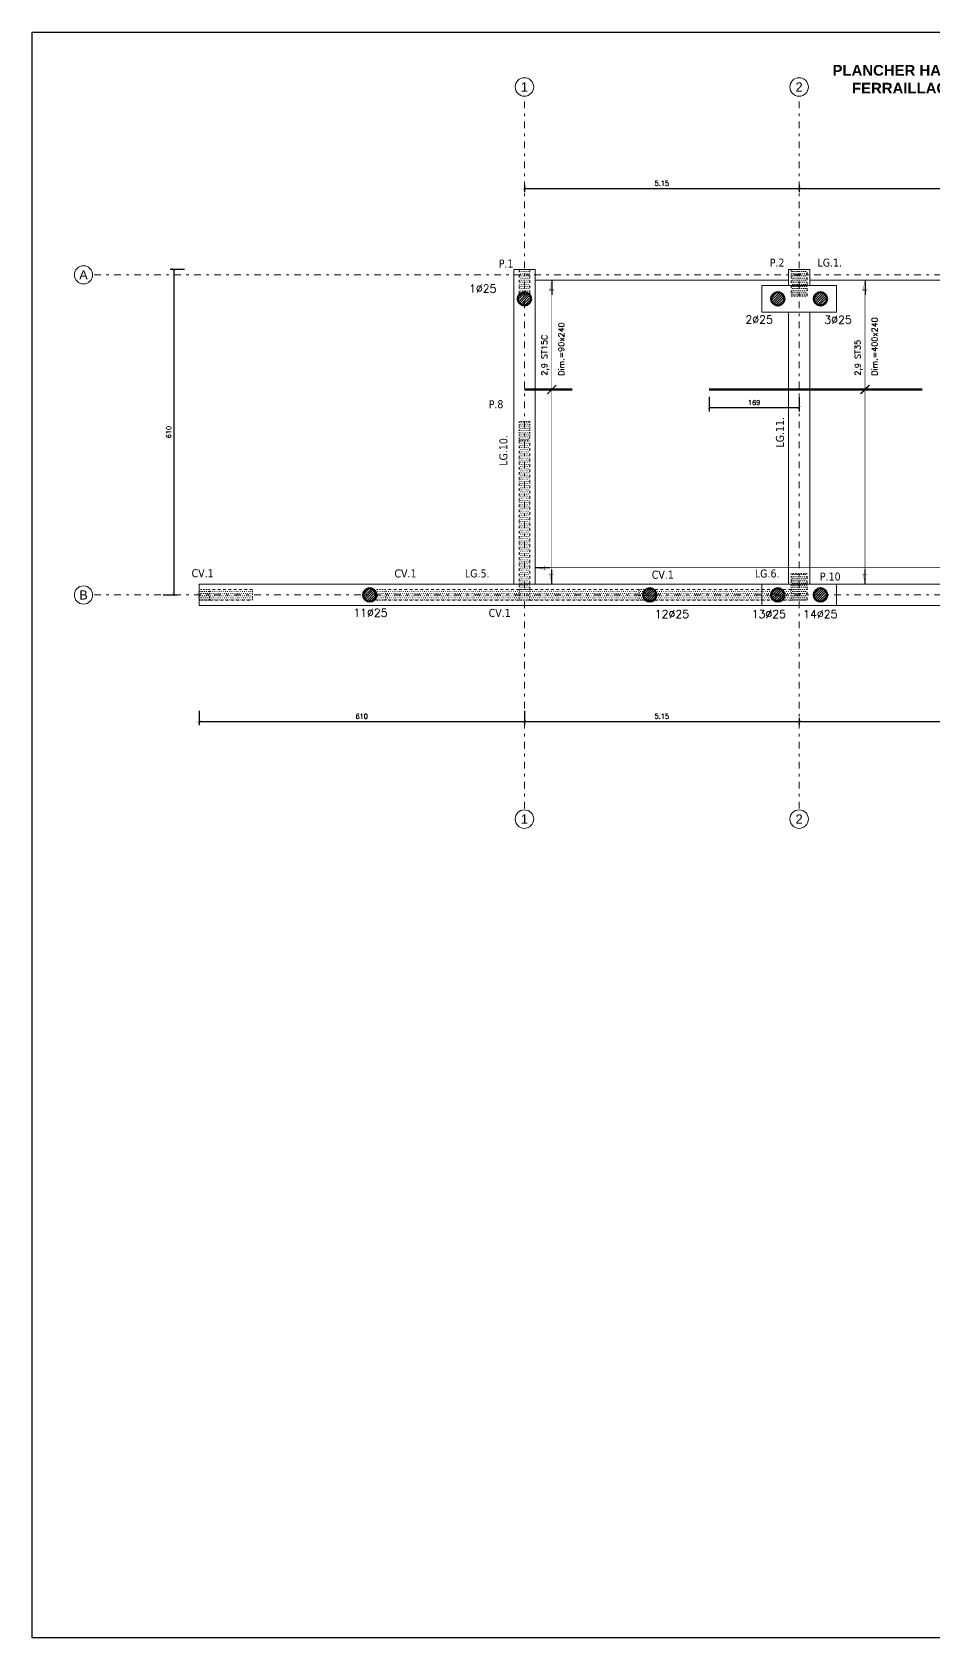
# Model space of a CAD drawing. Header units: millimetres. Extents: x -4262 to 1154, y -2933 to 76.
# Drawn here: x -4262 to -2571, y -2933 to 76 of the extents above; entities that cross this region are included whole.
import ezdxf
from ezdxf.enums import TextEntityAlignment as Align

# ---------------------------------------------------------------- set-up
doc = ezdxf.new("R2010")
doc.units = ezdxf.units.MM
doc.header["$LTSCALE"] = 50
for name, pattern in [('CACHE', [9.525, 6.35, -3.175]), ('GrDotted', [0.4, 0.1, -0.1, 0.1, -0.1]), ('GrFeatureAxis', [0.85, 0.25, -0.2, 0.1, -0.2, 0.1])]:
    doc.linetypes.add(name, pattern=pattern)
for name, color, linetype in [('farges. Bottom view 1 - Souterain', 7, 'Continuous'), ('Grid', 7, 'Continuous'), ('STR_COTATION', 1, 'Continuous'), ('STR_FER', 3, 'Continuous'), ('STR_TXT', 102, 'Continuous')]:
    doc.layers.add(name, color=color, linetype=linetype)
doc.styles.add('EPAIS', font='TAHOMA.TTF')
doc.styles.add('FIN', font='romans.shx')
doc.styles.add('GrDimensions', font='simplex.shx')
doc.styles.add('GrGrid', font='ARIAL.TTF', dxfattribs={"height": 17})
doc.styles.add('GrTitleDrawing', font='swissli.ttf', dxfattribs={"height": 20})
doc.styles.add('schéma', font='simplex.shx')
doc.dimstyles.new('GrDimensions', dxfattribs={"dimtxt": 9, "dimasz": 5, "dimexe": 7, "dimexo": 0, "dimgap": 5, "dimtad": 1, "dimlfac": 0.01, "dimzin": 0, "dimdsep": 46, "dimtxsty": 'GrDimensions', "dimblk": 'ARCHTICK', "dimcen": 9, "dimclrt": 7, "dimadec": 0, "dimazin": 0, "dimtfac": 1, "dimtmove": 0, "dimatfit": 3, "dimldrblk": 'OPEN30', "dimfxl": 0, "dimtolj": 1, "dimtzin": 0, "dimarcsym": 0})
doc.dimstyles.new('GrDimensionsNEW', dxfattribs={"dimtxt": 9, "dimasz": 5, "dimexe": 7, "dimexo": 0, "dimgap": 5, "dimtad": 1, "dimdec": 0, "dimzin": 0, "dimdsep": 46, "dimtxsty": 'GrDimensions', "dimblk": 'ARCHTICK', "dimcen": 9, "dimclrt": 7, "dimadec": 0, "dimazin": 0, "dimtfac": 1, "dimtdec": 0, "dimtix": 1, "dimtmove": 0, "dimatfit": 3, "dimldrblk": 'OPEN30', "dimfxl": 0, "dimtolj": 1, "dimtzin": 0, "dimarcsym": 0})
pattern_1 = [(45, (0, 20), (-2.245064, 2.245064), [])]
pattern_2 = [(0, (0, 20), (1.984375, 3.96875), [0, -3.96875])]

# ---------------------------------------------------------------- blocks, each defined once
blk = doc.blocks.new('_ArchTick')
at = {"color": 0, "linetype": 'ByBlock', "const_width": 0.15}
blk.add_lwpolyline([(-0.5, -0.5), (0.5, 0.5)], dxfattribs=at)
blk = doc.blocks.new('*D6')
at = {"layer": 'Defpoints', "color": 0, "linetype": 'Continuous'}
for p in [(-3338.9, -209.9), (-2823.9, -209.9), (-2823.9, -216.9)]:
    blk.add_point(p, dxfattribs=at)
at = {"layer": 'STR_COTATION', "color": 0, "linetype": 'Continuous', "lineweight": -2}
for p, q in [((-3338.9, -209.9), (-3338.9, -223.9)), ((-2823.9, -209.9), (-2823.9, -223.9)), ((-3338.9, -216.9), (-2823.9, -216.9))]:
    blk.add_line(p, q, dxfattribs=at)
at = {"layer": 'STR_COTATION', "color": 0, "linetype": 'Continuous', "lineweight": -2, "xscale": 5, "yscale": 5, "zscale": 5, "rotation": 180}
blk.add_blockref('_ArchTick', (-3338.9, -216.9), dxfattribs=at)
at = {"layer": 'STR_COTATION', "color": 0, "linetype": 'Continuous', "lineweight": -2, "xscale": 5, "yscale": 5, "zscale": 5}
blk.add_blockref('_ArchTick', (-2823.9, -216.9), dxfattribs=at)
at = {"layer": 'STR_COTATION', "color": 7, "linetype": 'Continuous', "lineweight": -3, "insert": (-3081.4, -207.4), "char_height": 9, "attachment_point": 5, "style": 'GrDimensions'}
blk.add_mtext('\\A1;5.15', dxfattribs=at)
blk = doc.blocks.new('_Open30')
at = {"color": 0, "linetype": 'ByBlock', "lineweight": -2}
for p, q in [((-1, 0.27), (0, 0)), ((0, 0), (-1, -0.27)), ((0, 0), (-1, 0))]:
    blk.add_line(p, q, dxfattribs=at)
blk = doc.blocks.new('*D7')
at = {"layer": 'Defpoints', "color": 0, "linetype": 'Continuous'}
for p in [(-2823.9, -209.9), (-2224.9, -209.9), (-2224.9, -216.9)]:
    blk.add_point(p, dxfattribs=at)
at = {"layer": 'STR_COTATION', "color": 0, "linetype": 'Continuous', "lineweight": -2}
for p, q in [((-2823.9, -209.9), (-2823.9, -223.9)), ((-2224.9, -209.9), (-2224.9, -223.9)), ((-2823.9, -216.9), (-2224.9, -216.9))]:
    blk.add_line(p, q, dxfattribs=at)
at = {"layer": 'STR_COTATION', "color": 0, "linetype": 'Continuous', "lineweight": -2, "xscale": 5, "yscale": 5, "zscale": 5, "rotation": 180}
blk.add_blockref('_ArchTick', (-2823.9, -216.9), dxfattribs=at)
at = {"layer": 'STR_COTATION', "color": 0, "linetype": 'Continuous', "lineweight": -2, "xscale": 5, "yscale": 5, "zscale": 5}
blk.add_blockref('_ArchTick', (-2224.9, -216.9), dxfattribs=at)
at = {"layer": 'STR_COTATION', "color": 7, "linetype": 'Continuous', "lineweight": -3, "insert": (-2524.4, -207.4), "char_height": 9, "attachment_point": 5, "style": 'GrDimensions'}
blk.add_mtext('\\A1;5.99', dxfattribs=at)
blk = doc.blocks.new('*D10')
at = {"layer": 'Defpoints', "color": 0, "linetype": 'Continuous'}
for p in [(-3338.9, -1208.8), (-2823.9, -1208.8), (-2823.9, -1215.8)]:
    blk.add_point(p, dxfattribs=at)
at = {"layer": 'STR_COTATION', "color": 0, "linetype": 'Continuous', "lineweight": -2}
for p, q in [((-3338.9, -1208.8), (-3338.9, -1222.8)), ((-3338.9, -1215.8), (-2823.9, -1215.8)), ((-2823.9, -1208.8), (-2823.9, -1222.8))]:
    blk.add_line(p, q, dxfattribs=at)
at = {"layer": 'STR_COTATION', "color": 0, "linetype": 'Continuous', "lineweight": -2, "xscale": 5, "yscale": 5, "zscale": 5, "rotation": 180}
blk.add_blockref('_ArchTick', (-3338.9, -1215.8), dxfattribs=at)
at = {"layer": 'STR_COTATION', "color": 0, "linetype": 'Continuous', "lineweight": -2, "xscale": 5, "yscale": 5, "zscale": 5}
blk.add_blockref('_ArchTick', (-2823.9, -1215.8), dxfattribs=at)
at = {"layer": 'STR_COTATION', "color": 7, "linetype": 'Continuous', "lineweight": -3, "insert": (-3081.4, -1206.3), "char_height": 9, "attachment_point": 5, "style": 'GrDimensions'}
blk.add_mtext('\\A1;5.15', dxfattribs=at)
blk = doc.blocks.new('*D11')
at = {"layer": 'Defpoints', "color": 0, "linetype": 'Continuous'}
for p in [(-2823.9, -1208.8), (-2224.9, -1208.8), (-2224.9, -1215.8)]:
    blk.add_point(p, dxfattribs=at)
at = {"layer": 'STR_COTATION', "color": 0, "linetype": 'Continuous', "lineweight": -2}
for p, q in [((-2823.9, -1208.8), (-2823.9, -1222.8)), ((-2823.9, -1215.8), (-2224.9, -1215.8)), ((-2224.9, -1208.8), (-2224.9, -1222.8))]:
    blk.add_line(p, q, dxfattribs=at)
at = {"layer": 'STR_COTATION', "color": 0, "linetype": 'Continuous', "lineweight": -2, "xscale": 5, "yscale": 5, "zscale": 5, "rotation": 180}
blk.add_blockref('_ArchTick', (-2823.9, -1215.8), dxfattribs=at)
at = {"layer": 'STR_COTATION', "color": 0, "linetype": 'Continuous', "lineweight": -2, "xscale": 5, "yscale": 5, "zscale": 5}
blk.add_blockref('_ArchTick', (-2224.9, -1215.8), dxfattribs=at)
at = {"layer": 'STR_COTATION', "color": 7, "linetype": 'Continuous', "lineweight": -3, "insert": (-2524.4, -1206.3), "char_height": 9, "attachment_point": 5, "style": 'GrDimensions'}
blk.add_mtext('\\A1;5.99', dxfattribs=at)
blk = doc.blocks.new('label')
at = {"layer": 'STR_TXT', "style": 'EPAIS'}
blk.add_attdef('NAME', text='', height=20, dxfattribs=at).set_placement((0, 0), align=Align.MIDDLE_CENTER)
at = {"layer": 'STR_TXT', "style": 'FIN', "width": 0.7}
blk.add_attdef('DIMS', text='', height=15, dxfattribs=at).set_placement((0, -40), align=Align.BOTTOM_CENTER)
blk = doc.blocks.new('*D15')
at = {"layer": 'Defpoints', "color": 0}
for p in [(-3358.9, -368.9), (-4148.5, -978.4), (-3996.3, -978.4)]:
    blk.add_point(p, dxfattribs=at)
at = {"layer": 'STR_COTATION', "color": 0, "lineweight": -2}
for p, q in [((-3976.3, -368.9), (-4003.3, -368.9)), ((-3996.3, -368.9), (-3996.3, -978.4)), ((-4016.3, -978.4), (-3989.3, -978.4))]:
    blk.add_line(p, q, dxfattribs=at)
at = {"layer": 'STR_COTATION', "color": 0, "lineweight": -2, "xscale": 5, "yscale": 5, "zscale": 5}
for p, rotation in [((-3996.3, -368.9), 90), ((-3996.3, -978.4), 270)]:
    blk.add_blockref('_ArchTick', p, dxfattribs=dict(at, rotation=rotation))
at = {"layer": 'STR_COTATION', "color": 7, "insert": (-4005.8, -673.7), "char_height": 9, "attachment_point": 5, "rotation": 90, "style": 'GrDimensions'}
blk.add_mtext('\\A1;610', dxfattribs=at)
blk = doc.blocks.new('*D16')
at = {"layer": 'Defpoints', "color": 0}
for p in [(-3948.9, -998.9), (-3338.9, -998.9), (-3338.9, -1215.8)]:
    blk.add_point(p, dxfattribs=at)
at = {"layer": 'STR_COTATION', "color": 0, "lineweight": -2}
for p, q in [((-3948.9, -1195.8), (-3948.9, -1222.8)), ((-3338.9, -1195.8), (-3338.9, -1222.8)), ((-3948.9, -1215.8), (-3338.9, -1215.8))]:
    blk.add_line(p, q, dxfattribs=at)
at = {"layer": 'STR_COTATION', "color": 0, "lineweight": -2, "xscale": 5, "yscale": 5, "zscale": 5, "rotation": 180}
blk.add_blockref('_ArchTick', (-3948.9, -1215.8), dxfattribs=at)
at = {"layer": 'STR_COTATION', "color": 0, "lineweight": -2, "xscale": 5, "yscale": 5, "zscale": 5}
blk.add_blockref('_ArchTick', (-3338.9, -1215.8), dxfattribs=at)
at = {"layer": 'STR_COTATION', "color": 7, "insert": (-3643.9, -1206.3), "char_height": 9, "attachment_point": 5, "style": 'GrDimensions'}
blk.add_mtext('\\A1;610', dxfattribs=at)
blk = doc.blocks.new('repere')
at = {"color": 0}
blk.add_lwpolyline([(0, 0), (-6.94, 0)], dxfattribs=at)
blk.add_lwpolyline([(0, 0, 0, 0.2, 0), (-5.14, -0.93, 0, 0, 0)], format="xyseb", dxfattribs=at)
at = {"color": 0, "const_width": 0.2}
blk.add_lwpolyline([(-4.62, -1.23), (-4.62, 1.09)], dxfattribs=at)
blk = doc.blocks.new('*U23')
at = {"color": 5, "linetype": 'Continuous', "const_width": 0.007}
blk.add_lwpolyline([(0.512, 0), (0.512, -5.7)], dxfattribs=at)
at = {"color": 5, "linetype": 'CACHE', "lineweight": -2, "ltscale": 0.03, "const_width": 0.04}
blk.add_lwpolyline([(0, -2.049), (0.9, -2.049)], dxfattribs=at)
at = {"color": 30, "ltscale": 0.01, "const_width": 0.024, "flags": 128}
blk.add_lwpolyline([(0.597, -1.965), (0.428, -2.134)], dxfattribs=at)
at = {"color": 5, "lineweight": 0, "ltscale": 0.5, "xscale": -0.04000000000000004, "yscale": 0.04000000000000004, "zscale": 0.04, "rotation": 270.000000000035}
blk.add_blockref('repere', (0.512, 0), dxfattribs=at)
at = {"color": 5, "linetype": 'Continuous', "xscale": 0.04000000000000004, "yscale": 0.04000000000000004, "zscale": 0.04, "rotation": 270.000000000035}
blk.add_blockref('repere', (0.512, -5.7), dxfattribs=at)
at = {"color": 30, "lineweight": 35, "style": 'schéma'}
for tag, p in [('ST25', (0.462, -1.79)), ('DIM', (0.78, -1.79))]:
    blk.add_attdef(tag, text='', height=0.11, rotation=90, dxfattribs=at).set_placement(p, align=Align.BOTTOM_LEFT)
blk = doc.blocks.new('*U24')
at = {"color": 5, "linetype": 'Continuous', "const_width": 0.007}
blk.add_lwpolyline([(2.924, 0), (2.924, -5.7)], dxfattribs=at)
at = {"color": 5, "linetype": 'CACHE', "lineweight": -2, "ltscale": 0.03, "const_width": 0.04}
blk.add_lwpolyline([(0, -2.049), (3.996, -2.049)], dxfattribs=at)
at = {"color": 30, "ltscale": 0.01, "const_width": 0.024, "flags": 128}
blk.add_lwpolyline([(3.009, -1.965), (2.839, -2.134)], dxfattribs=at)
at = {"color": 5, "lineweight": 0, "ltscale": 0.5, "xscale": -0.04000000000000004, "yscale": 0.04000000000000004, "zscale": 0.04, "rotation": 270.000000000035}
blk.add_blockref('repere', (2.924, 0), dxfattribs=at)
at = {"color": 5, "linetype": 'Continuous', "xscale": 0.04000000000000004, "yscale": 0.04000000000000004, "zscale": 0.04, "rotation": 270.000000000035}
blk.add_blockref('repere', (2.924, -5.7), dxfattribs=at)
at = {"color": 30, "lineweight": 35, "style": 'schéma'}
for tag, p in [('ST25', (2.874, -1.79)), ('DIM', (3.192, -1.79))]:
    blk.add_attdef(tag, text='', height=0.11, rotation=90, dxfattribs=at).set_placement(p, align=Align.BOTTOM_LEFT)
blk = doc.blocks.new('*D25')
at = {"layer": 'Defpoints', "color": 0}
for p in [(-2992.8, -593.8), (-2823.9, -593.8), (-2823.9, -627.8)]:
    blk.add_point(p, dxfattribs=at)
at = {"layer": 'STR_COTATION', "color": 0, "lineweight": -2}
for p, q in [((-2992.8, -607.8), (-2992.8, -634.8)), ((-2992.8, -627.8), (-2823.9, -627.8)), ((-2823.9, -607.8), (-2823.9, -634.8))]:
    blk.add_line(p, q, dxfattribs=at)
at = {"layer": 'STR_COTATION', "color": 0, "lineweight": -2, "xscale": 5, "yscale": 5, "zscale": 5, "rotation": 180}
blk.add_blockref('_ArchTick', (-2992.8, -627.8), dxfattribs=at)
at = {"layer": 'STR_COTATION', "color": 0, "lineweight": -2, "xscale": 5, "yscale": 5, "zscale": 5}
blk.add_blockref('_ArchTick', (-2823.9, -627.8), dxfattribs=at)
at = {"layer": 'STR_COTATION', "color": 7, "insert": (-2908.3, -618.3), "char_height": 9, "attachment_point": 5, "style": 'GrDimensions'}
blk.add_mtext('\\A1;169', dxfattribs=at)
blk = doc.blocks.new('*U36')
at = {"color": 5, "linetype": 'CACHE', "lineweight": -2, "ltscale": 0.03, "const_width": 0.04}
blk.add_lwpolyline([(-10.995, 0), (-10.995, 0.9)], dxfattribs=at)
at = {"color": 30, "ltscale": 0.01, "const_width": 0.024, "flags": 128}
blk.add_lwpolyline([(-10.91, 0.597), (-11.08, 0.428)], dxfattribs=at)
at = {"color": 5, "linetype": 'Continuous', "const_width": 0.007}
blk.add_lwpolyline([(0, 0.512), (-19.4, 0.512)], dxfattribs=at)
at = {"color": 5, "linetype": 'Continuous', "xscale": -0.04000000000000004, "yscale": 0.04000000000000004, "zscale": 0.04, "rotation": 359.9999999999815}
blk.add_blockref('repere', (-19.4, 0.512), dxfattribs=at)
at = {"color": 5, "lineweight": 0, "ltscale": 0.5, "xscale": 0.04000000000000004, "yscale": 0.04000000000000004, "zscale": 0.04, "rotation": 359.9999999999815}
blk.add_blockref('repere', (0, 0.512), dxfattribs=at)
at = {"color": 30, "lineweight": 35, "style": 'schéma'}
for tag, p in [('ST25', (-10.736, 0.562)), ('DIM', (-10.736, 0.245))]:
    blk.add_attdef(tag, text='', height=0.11, rotation=360, dxfattribs=at).set_placement(p, align=Align.BOTTOM_LEFT)

msp = doc.modelspace()

# ---------------------------------------------------------------- hatches: boundary and pattern name
at = {"layer": 'farges. Bottom view 1 - Souterain', "linetype": 'Continuous', "lineweight": 20}
h = msp.add_hatch(dxfattribs=at)
h.set_pattern_fill('DOTS', color=9, scale=2.5, style=0)
h.set_pattern_definition(pattern_2)
h.paths.add_polyline_path([(-3348.905, -369.013), (-3348.905, -418.861), (-3328.902, -418.861), (-3328.902, -369.013)])
h = msp.add_hatch(dxfattribs=at)
h.set_pattern_fill('DOTS', color=9, scale=2.5, style=0)
h.set_pattern_definition(pattern_2)
h.paths.add_polyline_path([(-2838.905, -368.861), (-2838.905, -418.861), (-2808.905, -418.861), (-2808.905, -368.861)])
at = {"layer": 'farges. Bottom view 1 - Souterain', "linetype": 'Continuous', "lineweight": -3}
h = msp.add_hatch(dxfattribs=at)
h.set_pattern_fill('ANSI31', color=1, style=0)
h.set_pattern_definition(pattern_1)
h.paths.add_polyline_path([(-3351.012, -426.97), (-3351.405, -423.861), (-3351.012, -420.752), (-3349.858, -417.839), (-3348.017, -415.304), (-3345.602, -413.307), (-3342.767, -411.973), (-3339.689, -411.386), (-3336.562, -411.582), (-3333.582, -412.551), (-3330.937, -414.229), (-3328.792, -416.514), (-3327.282, -419.259), (-3326.503, -422.294), (-3326.503, -425.428), (-3327.282, -428.462), (-3328.792, -431.208), (-3330.937, -433.492), (-3333.582, -435.171), (-3336.562, -436.14), (-3339.689, -436.336), (-3342.767, -435.749), (-3345.602, -434.415), (-3348.017, -432.418), (-3349.858, -429.883)])
h = msp.add_hatch(dxfattribs=at)
h.set_pattern_fill('ANSI31', color=1, style=0)
h.set_pattern_definition(pattern_1)
h.paths.add_polyline_path([(-2876.012, -426.97), (-2876.405, -423.861), (-2876.012, -420.752), (-2874.858, -417.839), (-2873.017, -415.304), (-2870.602, -413.307), (-2867.767, -411.973), (-2864.689, -411.386), (-2861.562, -411.582), (-2858.582, -412.551), (-2855.937, -414.229), (-2853.792, -416.514), (-2852.282, -419.259), (-2851.503, -422.294), (-2851.503, -425.428), (-2852.282, -428.462), (-2853.792, -431.208), (-2855.937, -433.492), (-2858.582, -435.171), (-2861.562, -436.14), (-2864.689, -436.336), (-2867.767, -435.749), (-2870.602, -434.415), (-2873.017, -432.418), (-2874.858, -429.883)])
h = msp.add_hatch(dxfattribs=at)
h.set_pattern_fill('ANSI31', color=1, style=0)
h.set_pattern_definition(pattern_1)
h.paths.add_polyline_path([(-2796.012, -426.97), (-2796.405, -423.861), (-2796.012, -420.752), (-2794.858, -417.839), (-2793.017, -415.304), (-2790.602, -413.307), (-2787.767, -411.973), (-2784.689, -411.386), (-2781.562, -411.582), (-2778.582, -412.551), (-2775.937, -414.229), (-2773.792, -416.514), (-2772.282, -419.259), (-2771.503, -422.294), (-2771.503, -425.428), (-2772.282, -428.462), (-2773.792, -431.208), (-2775.937, -433.492), (-2778.582, -435.171), (-2781.562, -436.14), (-2784.689, -436.336), (-2787.767, -435.749), (-2790.602, -434.415), (-2793.017, -432.418), (-2794.858, -429.883)])
at = {"layer": 'farges. Bottom view 1 - Souterain', "linetype": 'Continuous', "lineweight": 20}
h = msp.add_hatch(dxfattribs=at)
h.set_pattern_fill('DOTS', color=9, scale=2.5, style=0)
h.paths.add_polyline_path([(-3348.905, -653.861), (-3348.905, -688.861), (-3328.905, -688.861), (-3328.905, -653.861)])
h = msp.add_hatch(dxfattribs=at)
h.set_pattern_fill('DOTS', color=9, scale=2.5, style=0)
h.paths.add_polyline_path([(-3328.905, -688.861), (-3348.905, -688.861), (-3348.905, -968.861), (-3328.905, -968.861)])
h = msp.add_hatch(dxfattribs=at)
h.set_pattern_fill('DOTS', color=9, scale=2.5, style=0)
h.paths.add_polyline_path([(-2838.905, -938.861), (-2838.905, -988.861), (-2808.905, -988.861), (-2808.905, -938.861)])
h = msp.add_hatch(dxfattribs=at)
h.set_pattern_fill('DOTS', color=9, scale=2.5, style=0)
h.paths.add_polyline_path([(-3948.905, -968.861), (-3948.905, -988.861), (-3928.905, -988.861), (-3928.905, -968.861)])
h = msp.add_hatch(dxfattribs=at)
h.set_pattern_fill('DOTS', color=9, scale=2.5, style=0)
h.paths.add_polyline_path([(-3928.905, -968.861), (-3928.905, -988.861), (-3848.905, -988.861), (-3848.905, -968.861)])
at = {"layer": 'farges. Bottom view 1 - Souterain', "linetype": 'Continuous', "lineweight": -3}
h = msp.add_hatch(dxfattribs=at)
h.set_pattern_fill('ANSI31', color=1, style=0)
h.paths.add_polyline_path([(-3641.012, -981.97), (-3641.405, -978.861), (-3641.012, -975.752), (-3639.858, -972.839), (-3638.017, -970.304), (-3635.602, -968.307), (-3632.767, -966.973), (-3629.689, -966.386), (-3626.562, -966.582), (-3623.582, -967.551), (-3620.937, -969.229), (-3618.792, -971.514), (-3617.282, -974.259), (-3616.503, -977.294), (-3616.503, -980.428), (-3617.282, -983.462), (-3618.792, -986.208), (-3620.937, -988.492), (-3623.582, -990.171), (-3626.562, -991.14), (-3629.689, -991.336), (-3632.767, -990.749), (-3635.602, -989.415), (-3638.017, -987.418), (-3639.858, -984.883)])
at = {"layer": 'farges. Bottom view 1 - Souterain', "linetype": 'Continuous', "lineweight": 20}
h = msp.add_hatch(dxfattribs=at)
h.set_pattern_fill('DOTS', color=9, scale=2.5, style=0)
h.paths.add_polyline_path([(-3618.905, -968.861), (-3618.905, -988.861), (-3598.905, -988.861), (-3598.905, -968.861)])
h = msp.add_hatch(dxfattribs=at)
h.set_pattern_fill('DOTS', color=9, scale=2.5, style=0)
h.paths.add_polyline_path([(-3348.905, -988.861), (-3348.905, -968.861), (-3598.905, -968.861), (-3598.905, -988.861)])
h = msp.add_hatch(dxfattribs=at)
h.set_pattern_fill('DOTS', color=9, scale=2.5, style=0)
h.paths.add_polyline_path([(-3348.905, -968.861), (-3348.905, -988.861), (-3328.905, -988.861), (-3328.905, -968.861)])
h = msp.add_hatch(dxfattribs=at)
h.set_pattern_fill('DOTS', color=9, scale=2.5, style=0)
h.paths.add_polyline_path([(-3123.659, -988.861), (-3123.659, -968.861), (-3328.905, -968.861), (-3328.905, -988.861)])
h = msp.add_hatch(dxfattribs=at)
h.set_pattern_fill('DOTS', color=9, scale=2.5, style=0)
h.paths.add_polyline_path([(-3123.659, -968.861), (-3123.659, -988.861), (-3103.659, -988.861), (-3103.659, -968.861)])
at = {"layer": 'farges. Bottom view 1 - Souterain', "linetype": 'Continuous', "lineweight": -3}
h = msp.add_hatch(dxfattribs=at)
h.set_pattern_fill('ANSI31', color=1, style=0)
h.paths.add_polyline_path([(-3116.012, -981.97), (-3116.405, -978.861), (-3116.012, -975.752), (-3114.858, -972.839), (-3113.017, -970.304), (-3110.602, -968.307), (-3107.767, -966.973), (-3104.689, -966.386), (-3101.562, -966.582), (-3098.582, -967.551), (-3095.937, -969.229), (-3093.792, -971.514), (-3092.282, -974.259), (-3091.503, -977.294), (-3091.503, -980.428), (-3092.282, -983.462), (-3093.792, -986.208), (-3095.937, -988.492), (-3098.582, -990.171), (-3101.562, -991.14), (-3104.689, -991.336), (-3107.767, -990.749), (-3110.602, -989.415), (-3113.017, -987.418), (-3114.858, -984.883)])
at = {"layer": 'farges. Bottom view 1 - Souterain', "linetype": 'Continuous', "lineweight": 20}
h = msp.add_hatch(dxfattribs=at)
h.set_pattern_fill('DOTS', color=9, scale=2.5, style=0)
h.paths.add_polyline_path([(-3103.659, -968.861), (-3103.659, -988.861), (-2838.905, -988.861), (-2838.905, -968.861)])
at = {"layer": 'farges. Bottom view 1 - Souterain', "linetype": 'Continuous', "lineweight": -3}
h = msp.add_hatch(dxfattribs=at)
h.set_pattern_fill('ANSI31', color=1, style=0)
h.paths.add_polyline_path([(-2876.012, -981.97), (-2876.405, -978.861), (-2876.012, -975.752), (-2874.858, -972.839), (-2873.017, -970.304), (-2870.602, -968.307), (-2867.767, -966.973), (-2864.689, -966.386), (-2861.562, -966.582), (-2858.582, -967.551), (-2855.937, -969.229), (-2853.792, -971.514), (-2852.282, -974.259), (-2851.503, -977.294), (-2851.503, -980.428), (-2852.282, -983.462), (-2853.792, -986.208), (-2855.937, -988.492), (-2858.582, -990.171), (-2861.562, -991.14), (-2864.689, -991.336), (-2867.767, -990.749), (-2870.602, -989.415), (-2873.017, -987.418), (-2874.858, -984.883)])
h = msp.add_hatch(dxfattribs=at)
h.set_pattern_fill('ANSI31', color=1, style=0)
h.paths.add_polyline_path([(-2796.012, -981.97), (-2796.405, -978.861), (-2796.012, -975.752), (-2794.858, -972.839), (-2793.017, -970.304), (-2790.602, -968.307), (-2787.767, -966.973), (-2784.689, -966.386), (-2781.562, -966.582), (-2778.582, -967.551), (-2775.937, -969.229), (-2773.792, -971.514), (-2772.282, -974.259), (-2771.503, -977.294), (-2771.503, -980.428), (-2772.282, -983.462), (-2773.792, -986.208), (-2775.937, -988.492), (-2778.582, -990.171), (-2781.562, -991.14), (-2784.689, -991.336), (-2787.767, -990.749), (-2790.602, -989.415), (-2793.017, -987.418), (-2794.858, -984.883)])

# ---------------------------------------------------------------- linework, layer by layer
at = {"layer": 'farges. Bottom view 1 - Souterain', "color": 251, "linetype": 'GrFeatureAxis', "lineweight": 18}
for p, q in [((-3338.905, -1378.861), (-3338.905, -46.761)), ((-2823.905, -1378.861), (-2823.905, -46.761)), ((-4145.452, -378.861), (-940.119, -378.861)), ((-4145.452, -978.861), (-940.119, -978.861))]:
    msp.add_line(p, q, dxfattribs=at)
at = {"layer": 'farges. Bottom view 1 - Souterain', "color": 102, "linetype": 'Continuous', "lineweight": 20}
for p, q in [((-3358.905, -368.861), (-3318.905, -368.861)), ((-3358.905, -958.861), (-3358.905, -368.861)), ((-3318.905, -368.861), (-3318.905, -958.861)), ((-2843.905, -368.861), (-2803.905, -368.861)), ((-2843.905, -398.861), (-2843.905, -368.861)), ((-2803.905, -368.861), (-2803.905, -398.861)), ((-2893.905, -398.861), (-2753.905, -398.861)), ((-2893.905, -448.861), (-2893.905, -398.861)), ((-2753.905, -398.861), (-2753.905, -448.861)), ((-2753.905, -448.861), (-2893.905, -448.861)), ((-2843.905, -958.861), (-2843.905, -448.861)), ((-2803.905, -448.861), (-2803.905, -958.861)), ((-3948.905, -958.861), (-2893.905, -958.861)), ((-3948.905, -998.861), (-3948.905, -958.861)), ((-2893.905, -958.861), (-2753.905, -958.861)), ((-2893.905, -998.861), (-2893.905, -958.861)), ((-2753.905, -958.861), (-2294.905, -958.861)), ((-2753.905, -958.861), (-2753.905, -998.861)), ((-2893.905, -998.861), (-3948.905, -998.861)), ((-2893.905, -998.861), (-2769.003, -998.861)), ((-2753.905, -998.861), (-2769.003, -998.861)), ((-2294.905, -998.861), (-2753.905, -998.861))]:
    msp.add_line(p, q, dxfattribs=at)
at = {"layer": 'farges. Bottom view 1 - Souterain', "color": 9, "linetype": 'GrDotted', "lineweight": 15}
for p, q in [((-3348.905, -369.013), (-3348.905, -418.861)), ((-3328.902, -369.013), (-3328.902, -418.861)), ((-2838.905, -368.861), (-2838.905, -418.861)), ((-2808.905, -418.861), (-2808.905, -368.861)), ((-3348.905, -688.861), (-3348.905, -968.861)), ((-3328.905, -968.861), (-3328.905, -688.861)), ((-2808.905, -988.861), (-2808.905, -938.861)), ((-3848.905, -968.861), (-3928.905, -968.861)), ((-3928.905, -988.861), (-3848.905, -988.861)), ((-3348.905, -968.861), (-3598.905, -968.861)), ((-3348.905, -988.861), (-3598.905, -988.861)), ((-3123.659, -968.861), (-3328.905, -968.861)), ((-3123.659, -988.861), (-3328.905, -988.861)), ((-2838.905, -968.861), (-3103.659, -968.861)), ((-3103.659, -988.861), (-2838.905, -988.861))]:
    msp.add_line(p, q, dxfattribs=at)
at = {"layer": 'farges. Bottom view 1 - Souterain', "color": 9, "linetype": 'GrDotted', "lineweight": 15, "ltscale": 0.5}
for p, q in [((-3328.902, -369.013), (-3348.905, -369.013)), ((-3328.902, -418.861), (-3348.905, -418.861)), ((-2838.905, -418.861), (-2808.905, -418.861)), ((-3348.905, -653.861), (-3348.905, -688.861)), ((-3328.905, -653.861), (-3348.905, -653.861)), ((-3328.905, -653.861), (-3328.905, -688.861)), ((-3348.905, -688.861), (-3328.905, -688.861)), ((-2838.905, -938.861), (-2838.905, -968.861)), ((-2808.905, -938.861), (-2838.905, -938.861)), ((-3928.905, -968.861), (-3948.905, -968.861)), ((-3928.905, -988.861), (-3928.905, -968.861)), ((-3848.905, -988.861), (-3848.905, -968.861)), ((-3618.905, -988.861), (-3618.905, -968.861)), ((-3598.905, -968.861), (-3618.905, -968.861)), ((-3598.905, -988.861), (-3618.905, -988.861)), ((-3328.905, -988.861), (-3348.905, -988.861)), ((-3103.659, -968.861), (-3123.659, -968.861)), ((-3103.659, -988.861), (-3123.659, -988.861)), ((-2838.905, -988.861), (-2808.905, -988.861))]:
    msp.add_line(p, q, dxfattribs=at)
at = {"layer": 'farges. Bottom view 1 - Souterain', "color": 2, "linetype": 'Continuous', "lineweight": 20}
for p, q in [((-3318.905, -388.861), (-2843.905, -388.861)), ((-2803.905, -388.861), (-2249.905, -388.861))]:
    msp.add_line(p, q, dxfattribs=at)
at = {"layer": 'farges. Bottom view 1 - Souterain', "color": 9, "linetype": 'GrDotted', "lineweight": 15, "ltscale": 0.25}
msp.add_line((-3928.905, -988.861), (-3948.905, -988.861), dxfattribs=at)
at = {"layer": 'farges. Bottom view 1 - Souterain', "color": 9, "linetype": 'GrDotted', "lineweight": 20, "ltscale": 0.5}
for p, q in [((-3598.905, -988.861), (-3598.905, -968.861)), ((-3348.905, -968.861), (-3348.905, -988.861)), ((-3328.905, -988.861), (-3328.905, -968.861)), ((-3123.659, -968.861), (-3123.659, -988.861)), ((-3103.659, -968.861), (-3103.659, -988.861)), ((-2838.905, -968.861), (-2838.905, -988.861))]:
    msp.add_line(p, q, dxfattribs=at)
at = {"layer": 'farges. Bottom view 1 - Souterain', "color": 9, "linetype": 'GrDotted', "lineweight": 20, "ltscale": 0.25}
for p, q in [((-3338.905, -968.861), (-3348.905, -968.861)), ((-3328.905, -968.861), (-3338.905, -968.861))]:
    msp.add_line(p, q, dxfattribs=at)
at = {"layer": 'farges. Bottom view 1 - Souterain', "color": 6, "linetype": 'Continuous', "lineweight": 18}
for centre, major_axis, start_param, end_param in [((-3338.905, -26.761), (12.283, 12.283), 5.49778714, 11.78097245), ((-2823.905, -26.761), (12.283, 12.283), 5.49778714, 11.78097245), ((-4165.452, -378.861), (-12.021, 12.021), 3.92699082, 10.21017612), ((-4165.452, -978.861), (-12.021, 12.021), 3.92699082, 10.21017612), ((-3338.905, -1398.861), (12.283, 12.283), 5.49778714, 11.78097245), ((-2823.905, -1398.861), (12.283, 12.283), 5.49778714, 11.78097245)]:
    msp.add_ellipse(centre, major_axis=major_axis, ratio=1, start_param=start_param, end_param=end_param, dxfattribs=at)
at = {"layer": 'farges. Bottom view 1 - Souterain', "color": 6, "linetype": 'Continuous', "lineweight": 60}
for centre in [(-3338.905, -423.861), (-2863.905, -423.861), (-2783.905, -423.861), (-3628.905, -978.861), (-3103.905, -978.861), (-2863.905, -978.861), (-2783.905, -978.861)]:
    msp.add_ellipse(centre, major_axis=(8.839, 8.839), ratio=1, start_param=5.49778714, end_param=11.78097245, dxfattribs=at)
at = {"layer": 'Grid', "color": 251, "linetype": 'GrFeatureAxis', "lineweight": 18}
for p, q in [((-3338.905, -1378.861), (-3338.905, -46.761)), ((-2823.905, -1378.861), (-2823.905, -46.761)), ((-4145.452, -378.861), (-940.119, -378.861)), ((-4145.452, -978.861), (-940.119, -978.861))]:
    msp.add_line(p, q, dxfattribs=at)
at = {"layer": 'Grid', "color": 6, "linetype": 'Continuous', "lineweight": 18}
for centre, major_axis, start_param, end_param in [((-3338.905, -26.761), (12.283, 12.283), 5.49778714, 11.78097245), ((-2823.905, -26.761), (12.283, 12.283), 5.49778714, 11.78097245), ((-4165.452, -378.861), (-12.021, 12.021), 3.92699082, 10.21017612), ((-4165.452, -978.861), (-12.021, 12.021), 3.92699082, 10.21017612), ((-3338.905, -1398.861), (12.283, 12.283), 5.49778714, 11.78097245), ((-2823.905, -1398.861), (12.283, 12.283), 5.49778714, 11.78097245)]:
    msp.add_ellipse(centre, major_axis=major_axis, ratio=1, start_param=start_param, end_param=end_param, dxfattribs=at)
at = {"layer": 'STR_COTATION'}
msp.add_lwpolyline([(-4261.823, 76.027), (1154.475, 76.027), (1154.475, -2933.391), (-4261.823, -2933.391)], close=True, dxfattribs=at)

# ---------------------------------------------------------------- block references
at = {"layer": 'STR_FER', "linetype": 'Continuous', "lineweight": 0, "ltscale": 0.5, "xscale": 100, "yscale": 100, "zscale": 100, "rotation": 359.9999999999833}
for name, p, values in [('*U23', (-3338.905, -388.861), {'ST25': '2,9 ST15C', 'DIM': 'Dim.=90x240'}), ('*U24', (-2992.78, -388.861), {'ST25': '2,9 ST35', 'DIM': 'Dim.=400x240'}), ('*U36', (-1378.905, -978.861), {'ST25': '9,8 ST15C', 'DIM': 'Dim.=90x240'})]:
    msp.add_blockref(name, p, dxfattribs=at).add_auto_attribs(values)
at = {"layer": 'STR_TXT', "xscale": 0.75, "yscale": 0.75, "zscale": 0.75}
for p, values in [((-3373.158, -357.685), {'NAME': 'P.1'}), ((-2865.126, -355.964), {'NAME': 'P.2'}), ((-3392.132, -621.361), {'NAME': 'P.8'}), ((-3942.141, -938.037), {'NAME': 'CV.1'}), ((-3561.892, -938.452), {'NAME': 'CV.1'}), ((-3427.385, -938.447), {'NAME': 'LG.5.'}), ((-2883.708, -938.56), {'NAME': 'LG.6.'}), ((-3079.433, -940.875), {'NAME': 'CV.1'}), ((-2765.586, -944.35), {'NAME': 'P.10'}), ((-3385.247, -1012.512), {'NAME': 'CV.1'})]:
    msp.add_blockref('label', p, dxfattribs=at).add_auto_attribs(values)
at = {"layer": 'STR_TXT', "yscale": 0.75, "zscale": 0.75}
for p, xscale, rotation, values in [((-2766.368, -355.988), 0.7500000000000002, 359.9999985212165, {'NAME': 'LG.1.'}), ((-2859.877, -673.861), 0.75, 90, {'NAME': 'LG.11.'}), ((-3378.352, -707.977), 0.75, 90, {'NAME': 'LG.10.'})]:
    msp.add_blockref('label', p, dxfattribs=dict(at, xscale=xscale, rotation=rotation)).add_auto_attribs(values)

# ---------------------------------------------------------------- texts
at = {"layer": 'farges. Bottom view 1 - Souterain', "color": 5, "linetype": 'Continuous', "lineweight": -3, "style": 'GrGrid'}
for s, height, p in [('1', 17.371, (-3345.653, -35.482)), ('2', 17.371, (-2830.653, -35.482)), ('A', 17, (-4173.407, -387.361)), ('B', 17, (-4173.372, -987.361)), ('1', 17.371, (-3345.653, -1407.582)), ('2', 17.371, (-2830.653, -1407.582))]:
    msp.add_text(s, height=height, dxfattribs=at).set_placement(p)
at = {"layer": 'farges. Bottom view 1 - Souterain', "color": 7, "linetype": 'Continuous', "lineweight": -3, "insert": (-2521.43, 14.4), "char_height": 20, "attachment_point": 2, "style": 'GrTitleDrawing'}
msp.add_mtext('{\\fArial|b1|i0|c0|p34;PLANCHER HAUT NIVEAU 1  00.00F\\PFERRAILLAGE NAPPE HAUTE}', dxfattribs=at)
at = {"layer": 'Grid', "color": 5, "linetype": 'Continuous', "lineweight": -3, "style": 'GrGrid'}
for s, height, p in [('1', 17.371, (-3345.653, -35.482)), ('2', 17.371, (-2830.653, -35.482)), ('A', 17, (-4173.407, -387.361)), ('B', 17, (-4173.372, -987.361)), ('1', 17.371, (-3345.653, -1407.582)), ('2', 17.371, (-2830.653, -1407.582))]:
    msp.add_text(s, height=height, dxfattribs=at).set_placement(p)
at = {"layer": 'STR_TXT', "char_height": 15, "attachment_point": 5, "style": 'FIN'}
for s, insert in [('{\\Fsimplex|c0;1%%C25}', (-3417.013, -404.674)), ('{\\Fsimplex|c0;2%%C25}', (-2898.902, -462.697)), ('{\\Fsimplex|c0;3%%C25}', (-2751.038, -463.036)), ('{\\Fsimplex|c0;11%%C25}', (-3627.561, -1012.2)), ('{\\Fsimplex|c0;12%%C25}', (-3062.402, -1014.555)), ('{\\Fsimplex|c0;13%%C25}', (-2880.669, -1014.573)), ('{\\Fsimplex|c0;14%%C25}', (-2784.185, -1014.789))]:
    msp.add_mtext(s, dxfattribs=dict(at, insert=insert))

# ---------------------------------------------------------------- dimensions: what is measured, and where the dimension line sits
at = {"layer": 'STR_COTATION', "color": 1, "linetype": 'Continuous', "lineweight": -3}
for base, p1, p2, picture, middle in [((-2823.905, -216.943), (-3338.905, -209.943), (-2823.905, -209.943), '*D6', (-3081.405, -207.443)), ((-2224.905, -216.943), (-2823.905, -209.943), (-2224.905, -209.943), '*D7', (-2524.405, -207.443)), ((-2823.905, -1215.765), (-3338.905, -1208.765), (-2823.905, -1208.765), '*D10', (-3081.405, -1206.265)), ((-2224.905, -1215.765), (-2823.905, -1208.765), (-2224.905, -1208.765), '*D11', (-2524.405, -1206.265))]:
    dim = msp.add_linear_dim(base=base, p1=p1, p2=p2, dimstyle='GrDimensions', override={"dimscale": 1, "dimtxt": 9, "dimasz": 5, "dimexe": 7, "dimexo": 0, "dimgap": 5, "dimtad": 1, "dimjust": 0, "dimtih": 0, "dimtoh": 0, "dimdec": 2, "dimlfac": 0.01, "dimrnd": 0, "dimzin": 0, "dimdsep": 46, "dimlunit": 2, "dimpost": '', "dimtxsty": 'GrDimensions', "dimblk": 'ArchTick', "dimblk1": 'ArchTick', "dimblk2": 'ArchTick', "dimsah": 0, "dimtsz": 0, "dimcen": 9, "dimdle": 0, "dimse1": 0, "dimse2": 0, "dimsd1": 0, "dimsd2": 0, "dimclrd": 0, "dimclre": 0, "dimclrt": 7, "dimaunit": 0, "dimadec": 0, "dimazin": 0, "dimtol": 0, "dimlim": 0, "dimtp": 0, "dimtm": 0, "dimtfac": 1, "dimtdec": 4, "dimtix": 0, "dimtofl": 1, "dimtmove": 0, "dimatfit": 3, "dimldrblk": 'Open30', "dimtvp": 0, "dimfrac": 0, "dimtolj": 1, "dimtzin": 0, "dimlwd": 65534, "dimlwe": 65534}, dxfattribs=at)
    dim.commit()
    dim.dimension.update_dxf_attribs({"geometry": picture, "text_midpoint": middle})
at = {"layer": 'STR_COTATION'}
dim = msp.add_linear_dim(base=(-3996.339, -978.439), p1=(-3358.905, -368.861), p2=(-4148.457, -978.439), angle=90, dimstyle='GrDimensionsNEW', override={"dimclrt": 7}, dxfattribs=at)
dim.commit()
dim.dimension.update_dxf_attribs({"geometry": '*D15', "text_midpoint": (-4005.839, -673.65)})
for base, p1, p2, picture, middle in [((-2823.905, -627.838), (-2992.78, -593.81), (-2823.905, -593.81), '*D25', (-2908.342, -618.338)), ((-3338.905, -1215.765), (-3948.905, -998.861), (-3338.905, -998.861), '*D16', (-3643.905, -1206.265))]:
    dim = msp.add_linear_dim(base=base, p1=p1, p2=p2, dimstyle='GrDimensionsNEW', dxfattribs=at)
    dim.commit()
    dim.dimension.update_dxf_attribs({"geometry": picture, "text_midpoint": middle})

doc.saveas('drawing.dxf')
